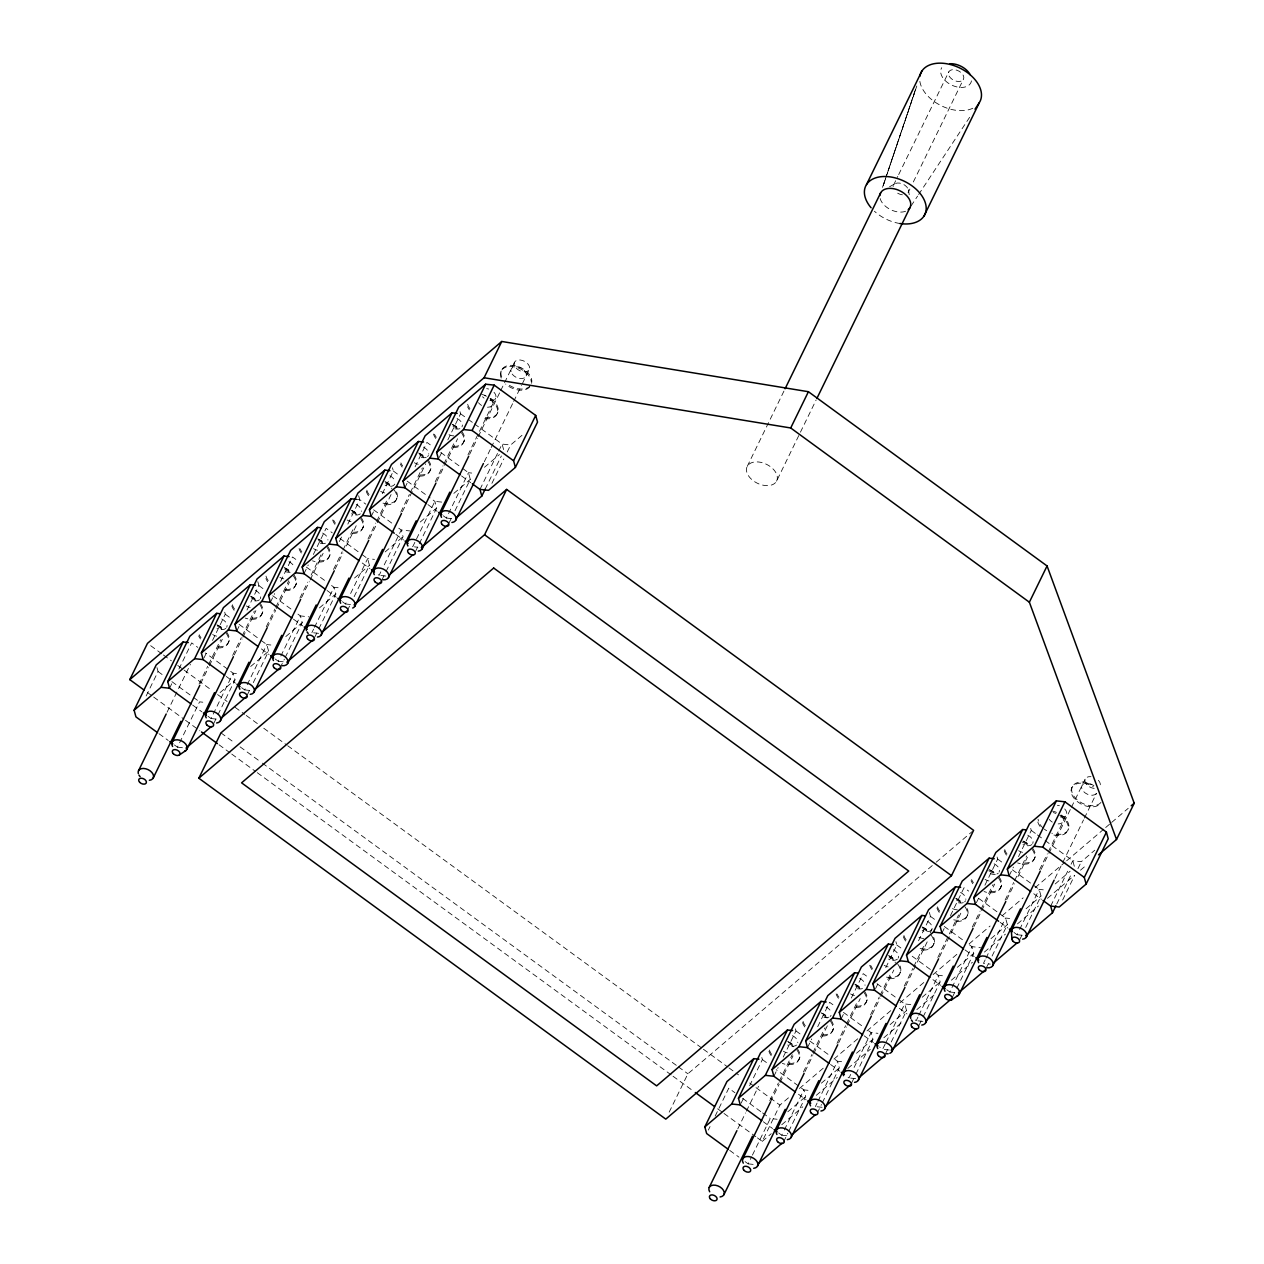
<?xml version="1.0" encoding="UTF-8"?>
<svg xmlns="http://www.w3.org/2000/svg" width="1264" height="1264" viewBox="0 0 1264 1264"><rect width="100%" height="100%" fill="white"/><g stroke="black" fill="none" stroke-linecap="round" stroke-linejoin="round"><path stroke-width="0.75" stroke-dasharray="5 3.75" d="M885.495 178.777L882.999 186.235L885.511 178.84M915.499 89.349L886.111 176.913L916.811 86.015M882.493 187.356L915.578 89.618M146.15 695.958L158.063 671.547L156.689 666.555M169.55 688.232L172.963 681.264M178.919 669.067L191.67 642.902L197.816 647.389M167.053 712.217L190.406 664.343M204.025 657.849L207.422 650.881M212.526 640.421L225.276 614.257L224.376 610.939M199.048 684.045L207.707 666.318M208.56 664.548L220.679 639.726M200.66 683.587L208.449 667.613M209.318 665.844L222.29 639.252M174.369 744.938L177.45 747.182L199.57 701.852L206.395 702.594M228.468 642.254L229.021 641.117M236.779 630.957L240.192 623.974M246.986 610.038L258.899 585.627L257.524 580.634M232.671 655.416L241.313 637.672M242.182 635.903L254.285 611.081M234.282 654.942L242.056 638.984M242.925 637.198L255.897 610.607M207.991 716.293L211.056 718.537L233.176 673.206L240.018 673.949M262.075 613.609L262.628 612.471M270.401 602.312L274.651 593.59M280.608 581.393L292.505 556.982L297.119 560.347M213.742 723.45L217.139 716.483M217.993 714.729L235.009 679.858L233.176 673.206L205.511 652.998M266.277 626.77L274.936 609.043M275.789 607.257L288.761 580.666M267.02 628.066L275.678 610.338M276.547 608.569L289.519 581.961M295.697 584.963L296.25 583.842M241.598 687.663L244.679 689.907L246.385 686.415M247.223 684.677L266.783 644.561L273.624 645.304M304.008 573.666L308.258 564.961M313.361 554.485L326.128 528.336L332.274 532.823M247.349 694.805L249.909 689.575M253.306 682.607L268.616 651.213L266.783 644.561L259.104 638.952M299.9 598.125L307.673 582.167M311.134 575.073L321.514 553.79M301.511 597.651L309.285 581.693M310.154 579.923L323.126 553.316M329.304 556.334L329.857 555.196M275.22 659.018L278.285 661.262L279.992 657.77M280.845 656.032L300.405 615.916L308.953 616.848M339.321 541.545L341.88 536.315M347.837 524.102L359.734 499.691L357.917 493.039M280.118 667.913L284.368 659.192M285.222 657.454L302.222 622.567L300.405 615.916L294.259 611.428M333.506 569.479L342.149 551.752M343.018 549.982L354.268 526.93M335.118 569.005L342.907 553.047M346.368 545.953L357.601 522.901M362.926 527.688L363.479 526.551M311.908 632.616L313.598 629.124M314.452 627.386L334.012 587.286L340.853 588.013M371.237 516.391L373.796 511.162M382.297 493.718L393.357 471.045L392.44 467.727M314.578 637.53L317.991 630.546M318.828 628.808L335.845 593.938L334.012 587.286L330.947 585.042M367.982 539.064L375.771 523.106M376.64 521.337L387.874 498.285M369.594 538.59L376.514 524.418M377.383 522.632L391.224 494.271M396.533 499.043L397.086 497.905M342.449 601.727L345.514 603.971L347.221 600.495M350.618 593.511L367.634 558.641L374.476 559.383M404.859 487.746L408.256 480.778M415.066 466.827L426.963 442.416L433.11 446.903M347.347 610.623L350.744 603.655M354.141 596.671L369.451 565.292L367.634 558.641L361.488 554.153M400.735 512.204L409.378 494.461M410.247 492.691L422.35 467.87M402.347 511.73L425.699 463.856M430.155 470.398L430.708 469.276M380.827 571.849L379.137 575.341L376.056 573.082M384.24 564.866L401.241 529.995L409.789 530.927M439.319 457.363L441.863 452.133M447.819 439.919L460.586 413.77L459.669 410.437M381.807 580.239L385.204 573.271M386.057 571.518L403.074 536.647L401.241 529.995L395.095 525.508M435.211 481.789L443 465.831M443.854 464.046L455.103 440.994M436.823 481.315L443.743 467.127M444.612 465.357L457.584 438.75M463.762 441.768L464.315 440.63M500.67 372.185L501.223 371.047M415.429 551.594L436.68 508.002L434.863 501.35L428.701 496.863M467.964 454.914L495.63 398.176M469.576 454.44L477.365 438.482M478.219 436.712L499.849 392.377M500.702 390.608L514.543 362.231M497.368 413.123L497.921 411.985M443.285 515.807L446.366 518.05L468.47 472.72L475.311 473.447M449.036 522.964L451.596 517.734M454.993 510.751L470.303 479.372L468.47 472.72L462.324 468.217M484.286 461.739L490.337 449.32M491.19 447.551L512.821 403.216M513.69 401.446L521.463 385.488M522.332 383.719L529.253 369.53A8.2 5.246 26 0 0 520.278 360.003A8.2 5.246 26 0 0 516.154 368.124A8.2 5.246 26 0 0 529.253 369.53M479.972 489.405L497.826 452.796M498.68 451.043L502.092 444.075L510.64 444.991L522.585 434.816M485.202 489.089L501.366 455.956M491.917 483.354L503.83 458.943M507.227 451.975L510.64 444.991M747.229 466.4L784.233 390.513M893.49 185.223L897.803 176.375M898.672 174.606L948.774 71.89M909.89 189.047L908.152 192.586A8.2 5.246 26 0 0 902.275 183.817A8.2 5.246 26 0 0 893.111 186.566M913.335 181.969L963.437 79.253A8.2 5.246 26 0 0 954.541 69.694A8.2 5.246 26 0 0 950.338 77.752A8.2 5.246 26 0 0 963.437 79.253M776.57 481.126A16.416 10.507 26 0 0 758.763 462.008A16.416 10.507 26 0 0 750.342 478.14A16.416 10.507 26 0 0 776.57 481.126L816.149 399.945M669.177 1112.162L687.885 1073.8L934.712 863.486M708.346 1130.063L710.052 1126.572M715.155 1116.112L728.759 1088.209L734.905 1092.712M741.115 1103.172L743.659 1097.942M749.615 1085.729L762.382 1059.58L761.465 1056.246M737.765 1128.894L745.539 1112.936M746.408 1111.167L758.511 1086.329M773.884 1076.264L778.134 1067.543M783.238 1057.083L795.988 1030.934L795.072 1027.6M769.76 1100.723L778.403 1082.995M779.272 1081.21L792.244 1054.618M770.503 1102.018L779.161 1084.291M780.014 1082.521L792.986 1055.914M799.18 1058.932L799.717 1057.794M745.081 1161.616L748.162 1163.86L751.559 1156.876M752.412 1155.138L770.266 1118.514L777.107 1119.256M807.491 1047.619L811.741 1038.913M817.697 1026.7L829.611 1002.289L835.757 1006.776M757.452 1137.884L762.239 1141.376L779.92 1105.099L790.427 1096.141M803.367 1072.077L812.025 1054.35M812.878 1052.58L824.997 1027.743M804.978 1071.603L812.768 1055.645M813.637 1053.876L827.478 1025.499M832.786 1030.286L833.339 1029.149M778.703 1132.971L781.768 1135.214L783.475 1131.722M784.328 1129.984L803.888 1089.884L810.73 1090.611M841.113 1018.989L844.51 1012.006M851.304 998.054L863.217 973.643L869.363 978.131M783.601 1141.866L787.851 1133.144M788.704 1131.406L805.705 1096.536L803.888 1089.884L776.207 1069.676M836.989 1043.432L845.632 1025.704M846.501 1023.935L857.735 1000.883M838.601 1042.958L846.39 1027M847.243 1025.23L860.215 998.639M815.391 1106.569L817.081 1103.077M817.934 1101.339L837.495 1061.239L844.336 1061.981M866.393 1001.641L866.946 1000.503M875.573 988.606L878.97 981.622M885.78 967.671L896.824 945.014L895.923 941.68M817.208 1113.221L821.458 1104.499M822.311 1102.761L839.328 1067.89L837.495 1061.239L831.349 1056.751M870.596 1014.802L879.254 997.059M880.107 995.289L890.488 974.007M872.207 1014.328L879.997 998.37M880.866 996.585L893.838 969.994M850.704 1074.447L848.997 1077.923L845.916 1075.68M854.101 1067.464L871.117 1032.593L877.943 1033.336M900.015 972.996L900.568 971.858M918.533 940.779L930.446 916.368L928.613 909.717M851.667 1082.837L855.08 1075.869M855.933 1074.116L872.934 1039.245L871.117 1032.593L864.955 1028.106M904.218 986.157L912.861 968.429M913.73 966.644L924.964 943.592M930.162 932.958L931.884 929.403A8.2 5.246 26 0 0 926.923 921.077M905.83 985.683L928.313 939.579M885.163 1044.064L882.604 1049.294L879.539 1047.05M886.017 1042.31L904.724 1003.948L911.565 1004.69M933.622 944.35L934.175 943.228M941.949 933.053L945.346 926.085M950.449 915.626L964.053 887.723L968.666 891.088M885.29 1054.192L887.834 1048.962M891.246 1041.994L906.557 1010.6L904.724 1003.948L898.578 999.461M937.825 957.512L958.586 914.962M939.436 957.038L961.92 910.933M917.933 1017.157L916.226 1020.648L913.145 1018.405M918.77 1015.419L938.33 975.302L945.172 976.045M967.244 915.721L967.797 914.583M976.408 902.67L978.968 897.44M984.909 885.242L997.675 859.078L996.759 855.76M918.896 1025.562L922.309 1018.579M923.147 1016.841L940.163 981.954L938.33 975.302L932.184 970.815M972.3 927.097L980.09 911.139M980.959 909.369L993.062 884.547M973.912 926.623L980.832 912.434M981.701 910.665L994.673 884.073M946.768 989.759L949.833 992.003L971.953 946.673L980.501 947.589M1000.851 887.075L1001.404 885.938M1009.178 875.778L1013.428 867.057M1018.531 856.597L1031.282 830.432L1030.365 827.114M952.519 996.917L955.916 989.933M956.769 988.195L973.77 953.325L971.953 946.673L965.807 942.186M1005.054 900.221L1013.696 882.493M1014.565 880.724L1026.668 855.902M1006.665 899.763L1014.455 883.805M1017.915 876.71L1027.427 857.197M985.146 959.882L983.455 963.358L990.297 964.1M985.999 958.128L1005.559 918.027L1012.401 918.77M1034.473 858.43L1035.026 857.292M1071.382 788.847L1071.935 787.725M986.125 968.271L988.685 963.042M992.082 956.058L1007.392 924.679L1005.559 918.027L977.894 897.819M1039.529 869.806L1047.319 853.848M1048.188 852.078L1066.342 814.838M1041.141 869.348L1048.061 855.159M1048.93 853.39L1070.545 809.055M1071.414 807.285L1085.255 778.908M1013.997 932.469L1017.062 934.728L1018.768 931.236M1019.621 929.482L1039.182 889.382L1046.023 890.125M1053.939 835.046A16.416 10.507 26 0 0 1068.08 829.784L1068.633 828.663M1019.748 939.626L1022.292 934.396M1025.704 927.428L1040.999 896.034L1039.182 889.382L1011.5 869.174M1054.982 878.401L1061.902 864.228M1062.771 862.443L1083.532 819.894M1084.386 818.124L1096.504 793.302M1050.684 906.083L1067.685 871.212M1071.098 864.228L1072.788 860.737L1081.336 861.669L1094.782 850.214M1056.751 904.013L1072.062 872.618M1062.629 900.031L1074.542 875.62M1077.939 868.637L1081.336 861.669M911.044 205.969L917.553 196.125M918.644 194.482L970.657 115.751M220.062 692.593L235.009 679.858M250.683 666.491L268.616 651.213M285.79 636.582L302.222 622.567M319.413 607.937L335.845 593.938M354.52 578.027L369.451 565.292M385.141 551.926L403.074 536.647M420.248 522.016L436.68 508.002M453.871 493.371L470.303 479.372M484.491 467.269L499.438 454.55M936.197 862.206L972.111 831.617M799.433 1088.478L823.464 1068.001M833.971 1059.058L857.987 1038.581M866.993 1030.903L891.009 1010.442M900.015 1002.763L924.047 982.302M933.053 974.623L957.069 954.162M969.077 943.924L990.091 926.022M1002.099 915.784L1023.129 897.882M1035.137 887.644L1065.157 862.064M1066.658 860.784L1104.183 828.805M1105.684 827.525L1110.187 823.686M1111.688 822.406L1128.215 808.328M787.788 1111.799L805.705 1096.536M821.395 1083.169L839.328 1067.89M856.502 1053.244L872.934 1039.245M890.125 1024.598L906.557 1010.6M922.23 997.233L940.163 981.954M957.338 967.323L973.77 953.325M990.96 938.678L1007.392 924.679M1026.068 908.769L1040.999 896.034M1055.203 883.947L1070.134 871.212M762.239 1141.376L771.245 1133.697M781.752 1124.739L802.766 1106.837M816.275 1095.319L837.289 1077.418M847.796 1068.459L870.327 1049.278M883.836 1037.76L903.349 1021.122M916.858 1009.62L936.371 992.983M951.381 980.2L972.411 962.283M984.419 952.061L1005.433 934.143M1017.441 923.905L1038.455 906.004M1047.461 898.325L1074.495 875.304M1080.499 870.185L1086.503 865.066M889.587 186.724L895.686 183.391M441.705 502.092L434.863 501.35L412.743 546.696L409.678 544.452M356.322 499.327L359.734 499.691L365.881 504.178M446.366 518.05L453.191 518.793M414.45 546.87L417.878 547.249M380.843 575.515L385.978 576.068M345.514 603.971L352.356 604.713M313.614 632.806L318.749 633.359M278.285 661.262L285.127 662.004M244.679 689.907L249.814 690.46M211.056 718.537L217.898 719.279M177.45 747.182L185.998 748.114M1017.062 934.728L1022.197 935.281M949.833 992.003L956.674 992.746M917.933 1020.838L923.068 1021.391M884.326 1049.468L889.445 1050.021M850.704 1078.113L855.839 1078.666M817.097 1106.758L822.216 1107.311M781.768 1135.214L788.61 1135.957M748.162 1163.86L753.281 1164.413M460.586 413.77L466.732 418.258M468.265 419.379L472.878 422.745M474.411 423.867L502.092 444.075L503.909 450.727M1031.282 830.432L1035.895 833.798M1037.428 834.935L1043.59 839.422M1045.123 840.544L1072.788 860.737L1074.621 867.388M440.804 452.512L460.791 467.095M997.675 859.078L1003.821 863.565M461.534 475.943L470.745 482.674M1033.762 893.727L1041.457 899.352M393.357 471.045L399.503 475.548M407.182 481.157L427.169 495.741M427.911 504.589L437.139 511.32M1000.156 922.372L1007.835 927.981M373.575 509.787L393.562 524.386M930.446 916.368L935.06 919.734M944.287 926.465L964.258 941.048M395.837 534.34L403.516 539.965M965.001 949.896L974.228 956.627M339.953 538.432L359.94 553.032M896.824 945.014L901.437 948.379M912.197 956.232L930.652 969.693M362.215 562.986L369.91 568.595M932.927 979.663L940.621 985.272M306.346 567.078L324.801 580.539M877.058 983.755L897.029 998.339M327.076 590.509L336.287 597.24M899.32 1008.293L906.999 1013.918M258.899 585.627L263.512 588.992M272.74 595.723L292.711 610.307M843.436 1012.385L863.423 1026.984M293.453 619.155L302.681 625.885M864.165 1035.816L873.392 1042.547M225.276 614.257L231.438 618.744M239.117 624.369L257.572 637.83M795.988 1030.934L802.134 1035.421M809.829 1041.03L829.816 1055.63M261.379 648.906L269.074 654.531M830.543 1064.462L839.77 1071.193M762.382 1059.58L768.528 1064.067M226.224 676.43L235.452 683.16M798.469 1094.229L806.163 1099.838M150.669 645.683L161.808 653.82M163.404 654.989L171.367 660.803M177.75 665.449L182.522 668.94M184.117 670.11L211.199 689.875M217.566 694.536L227.125 701.504M235.088 707.319L244.647 714.302M246.243 715.471L257.398 723.608M263.765 728.254L286.075 744.543M287.671 745.713L701.868 1048.109M703.463 1049.278L727.353 1066.721M728.949 1067.89L738.508 1074.858M749.663 1083.011L754.434 1086.487M756.03 1087.656L779.92 1105.099M158.063 671.547L162.661 674.913M171.888 681.644L191.875 696.243M193.408 697.365L199.57 701.852M742.6 1098.321L761.039 1111.783M762.587 1112.905L770.266 1118.514M192.618 705.075L201.845 711.806M763.33 1121.753L772.541 1128.483M220.947 732.883L233.698 742.189M240.065 746.85L260.779 761.971M262.375 763.14L676.73 1065.647M678.326 1066.816L687.885 1073.8M147.319 692.419L152.091 695.911M153.687 697.064L183.959 719.169M185.539 720.338L199.886 730.797M219.004 744.765L230.143 752.902M231.739 754.071L255.644 771.514M257.24 772.667L671.437 1075.079M673.017 1076.233L693.731 1091.353M717.636 1108.812L722.408 1112.288M724.003 1113.458L755.856 1136.715M158.995 733.72L168.223 740.451M729.707 1150.382L738.934 1157.129M908.389 189.758L909.274 194.988M972.806 108.246A32.832 21.014 26 0 1 938.615 104.343A32.832 21.014 26 0 1 919.671 78.194M971.463 80.864A16.416 10.507 26 0 1 952.361 85.415A16.416 10.507 26 0 1 941.727 67.703M905.561 211.278A16.416 10.507 26 0 1 880.155 198.527M902.385 194.782A8.2 5.246 26 0 1 896.571 192.46M899.857 223.507A32.832 21.014 26 0 1 874.404 211.214M530.248 385.757A16.416 10.507 26 0 1 507.243 383.798M501.745 376.956A16.416 10.507 26 0 1 515.364 365.802A16.416 10.507 26 0 1 531.544 383.34M529.695 386.895A16.416 10.507 26 0 1 505.647 384.051M501.192 378.078A16.416 10.507 26 0 1 512.805 366.592A16.416 10.507 26 0 1 531.243 381.633M490.78 398.397A16.416 10.507 26 0 1 497.779 412.427A16.416 10.507 26 0 1 483.78 417.246M469.924 408.667A16.416 10.507 26 0 1 467.348 402.537M481.742 394.431A16.416 10.507 26 0 1 485.771 395.679M490.069 398.444A8.2 5.246 26 0 1 487.462 407.245M481.568 405.412A8.2 5.246 26 0 1 478.55 402.726M484.475 395.6A8.2 5.246 26 0 1 486.482 396.232M490.227 399.535A16.416 10.507 26 0 1 497.226 413.549A16.416 10.507 26 0 1 483.243 418.368M469.371 409.805A16.416 10.507 26 0 1 467.585 406.724M461.992 431.64A16.416 10.507 26 0 1 450.174 445.876M436.317 437.312A16.416 10.507 26 0 1 434.516 434.231M452.164 424.325A16.416 10.507 26 0 1 459.338 428.765M453.855 435.875A8.2 5.246 26 0 1 447.946 434.058M452.875 424.862A8.2 5.246 26 0 1 458.674 430.076M461.439 432.778A16.416 10.507 26 0 1 449.621 447.014M435.764 438.45A16.416 10.507 26 0 1 433.173 432.304M452.907 426.031A16.416 10.507 26 0 1 458.785 429.886M428.385 460.286A16.416 10.507 26 0 1 416.567 474.521M402.695 465.958A16.416 10.507 26 0 1 400.909 462.877M418.542 452.97A16.416 10.507 26 0 1 425.731 457.394M418.258 464.283A8.2 5.246 26 0 1 414.339 462.703M419.253 453.507A8.2 5.246 26 0 1 425.067 458.706M427.832 461.423A16.416 10.507 26 0 1 416.014 475.659M402.142 467.095A16.416 10.507 26 0 1 400.356 464.014M419.3 454.677A16.416 10.507 26 0 1 425.178 458.532M396.564 492.012A16.416 10.507 26 0 1 380.243 502.408M369.088 494.603A16.416 10.507 26 0 1 366.513 488.457M384.935 481.6A16.416 10.507 26 0 1 392.109 486.04M384.651 492.928A8.2 5.246 26 0 1 380.717 491.333M385.646 482.153A8.2 5.246 26 0 1 391.856 488.884M394.226 490.069A16.416 10.507 26 0 1 382.392 504.304M368.535 495.725A16.416 10.507 26 0 1 365.96 489.595M385.694 483.306A16.416 10.507 26 0 1 391.556 487.177M361.156 517.576A16.416 10.507 26 0 1 349.338 531.812M335.466 523.233A16.416 10.507 26 0 1 333.68 520.168M351.313 510.245A16.416 10.507 26 0 1 358.502 514.685M351.029 521.574A8.2 5.246 26 0 1 347.11 519.978M352.024 510.798A8.2 5.246 26 0 1 357.838 515.996M360.603 518.698A16.416 10.507 26 0 1 348.785 532.934M334.913 524.37A16.416 10.507 26 0 1 332.337 518.224M352.071 511.952A16.416 10.507 26 0 1 357.949 515.823M327.55 546.206A16.416 10.507 26 0 1 315.716 560.442M301.859 551.878A16.416 10.507 26 0 1 300.074 548.797M317.706 538.891A16.416 10.507 26 0 1 324.88 543.33M317.422 550.219A8.2 5.246 26 0 1 313.504 548.623M318.417 539.428A8.2 5.246 26 0 1 324.232 544.642M326.997 547.344A16.416 10.507 26 0 1 327.36 559.431A16.416 10.507 26 0 1 312.477 560.837M301.306 553.016A16.416 10.507 26 0 1 298.731 546.87M318.465 540.597A16.416 10.507 26 0 1 324.327 544.452M293.927 574.851A16.416 10.507 26 0 1 282.109 589.087M268.237 580.524A16.416 10.507 26 0 1 265.661 574.377M284.1 567.536A16.416 10.507 26 0 1 291.273 571.96M283.8 578.849A8.2 5.246 26 0 1 279.881 577.269M284.795 568.073A8.2 5.246 26 0 1 290.609 573.271M293.374 575.989A16.416 10.507 26 0 1 281.556 590.225M267.684 581.661A16.416 10.507 26 0 1 265.898 578.58M284.842 569.242A16.416 10.507 26 0 1 290.72 573.098M260.321 603.497A16.416 10.507 26 0 1 248.487 617.733M234.63 609.169A16.416 10.507 26 0 1 232.055 603.023M250.477 596.181A16.416 10.507 26 0 1 257.651 600.605M250.193 607.494A8.2 5.246 26 0 1 246.275 605.914M251.188 596.719A8.2 5.246 26 0 1 257.003 601.917M259.768 604.634A16.416 10.507 26 0 1 260.131 616.721A16.416 10.507 26 0 1 245.248 618.112M234.077 610.307A16.416 10.507 26 0 1 231.502 604.16M251.236 597.888A16.416 10.507 26 0 1 257.098 601.743M226.698 632.142A16.416 10.507 26 0 1 214.88 646.378M201.008 637.814A16.416 10.507 26 0 1 199.222 634.733M216.871 624.811A16.416 10.507 26 0 1 224.044 629.251M216.586 636.14A8.2 5.246 26 0 1 212.652 634.544M217.566 625.364A8.2 5.246 26 0 1 223.38 630.562M226.145 633.264A16.416 10.507 26 0 1 214.327 647.516M200.455 638.936A16.416 10.507 26 0 1 198.669 635.855M217.613 626.517A16.416 10.507 26 0 1 223.491 630.388M797.41 1048.804A16.416 10.507 26 0 1 785.592 1063.04M771.719 1054.476A16.416 10.507 26 0 1 769.144 1048.33M787.567 1041.489A16.416 10.507 26 0 1 794.756 1045.928M787.282 1052.817A8.2 5.246 26 0 1 783.364 1051.221M788.278 1042.026A8.2 5.246 26 0 1 794.092 1047.24A16.416 10.507 26 0 0 787.014 1042.626M796.857 1049.942A16.416 10.507 26 0 1 797.236 1062.029A16.416 10.507 26 0 1 782.337 1063.435M771.166 1055.614A16.416 10.507 26 0 1 768.591 1049.468M831.017 1020.159A16.416 10.507 26 0 1 819.198 1034.41M805.326 1025.831A16.416 10.507 26 0 1 802.751 1019.685M821.189 1012.843A16.416 10.507 26 0 1 828.362 1017.283M821.9 1013.396A8.2 5.246 26 0 1 827.699 1018.594A16.416 10.507 26 0 0 821.932 1014.55M830.464 1021.296A16.416 10.507 26 0 1 818.645 1035.532M804.773 1026.968A16.416 10.507 26 0 1 802.198 1020.822M864.639 991.529A16.416 10.507 26 0 1 852.805 1005.765M838.948 997.201A16.416 10.507 26 0 1 837.163 994.12M854.796 984.198A16.416 10.507 26 0 1 861.969 988.638M854.511 995.526A8.2 5.246 26 0 1 850.593 993.931M855.507 984.751A8.2 5.246 26 0 1 861.321 989.949M864.086 992.651A16.416 10.507 26 0 1 852.252 1006.902M838.395 998.323A16.416 10.507 26 0 1 835.82 992.177M855.554 985.904A16.416 10.507 26 0 1 861.416 989.775M900.031 965.965A16.416 10.507 26 0 1 886.427 977.119M872.555 968.556A16.416 10.507 26 0 1 870.77 965.475M888.418 955.568A16.416 10.507 26 0 1 895.591 959.992M888.134 966.881A8.2 5.246 26 0 1 884.2 965.301M889.113 956.105A8.2 5.246 26 0 1 895.323 962.836M897.693 964.021A16.416 10.507 26 0 1 885.874 978.257M872.002 969.693A16.416 10.507 26 0 1 869.427 963.547M889.161 957.275A16.416 10.507 26 0 1 895.038 961.13M933.654 937.319A16.416 10.507 26 0 1 920.034 948.474M906.177 939.91A16.416 10.507 26 0 1 903.602 933.764M922.025 926.923A16.416 10.507 26 0 1 929.198 931.347M923.715 938.473A8.2 5.246 26 0 1 917.822 936.656M922.736 927.46A8.2 5.246 26 0 1 928.55 932.658M931.315 935.376A16.416 10.507 26 0 1 919.481 949.612M905.624 941.048A16.416 10.507 26 0 1 903.049 934.902M922.783 928.629A16.416 10.507 26 0 1 928.645 932.484M967.26 908.674A16.416 10.507 26 0 1 953.656 919.829M939.784 911.265A16.416 10.507 26 0 1 937.209 905.119M955.647 898.277A16.416 10.507 26 0 1 962.82 902.717M957.338 909.827A8.2 5.246 26 0 1 951.429 908.01M956.342 898.815A8.2 5.246 26 0 1 962.157 904.029M964.922 906.73A16.416 10.507 26 0 1 953.103 920.966M939.231 912.403A16.416 10.507 26 0 1 936.656 906.256M956.39 899.984A16.416 10.507 26 0 1 962.267 903.839M999.097 876.963A16.416 10.507 26 0 1 987.263 891.199M973.406 882.62A16.416 10.507 26 0 1 971.621 879.554M989.254 869.632A16.416 10.507 26 0 1 996.427 874.072M988.969 880.961A8.2 5.246 26 0 1 985.051 879.365M989.965 870.185A8.2 5.246 26 0 1 995.779 875.383M998.544 878.085A16.416 10.507 26 0 1 998.908 890.172A16.416 10.507 26 0 1 984.024 891.578M972.853 883.757A16.416 10.507 26 0 1 971.068 880.676M988.701 870.77A16.416 10.507 26 0 1 995.874 875.209M1032.704 848.318A16.416 10.507 26 0 1 1020.885 862.554M1007.013 853.99A16.416 10.507 26 0 1 1004.438 847.844M1022.86 840.987A16.416 10.507 26 0 1 1030.049 845.426M1022.576 852.315A8.2 5.246 26 0 1 1018.658 850.719M1023.571 841.54A8.2 5.246 26 0 1 1029.386 846.738M1032.151 849.455A16.416 10.507 26 0 1 1032.53 861.542A16.416 10.507 26 0 1 1017.631 862.933M1006.46 855.112A16.416 10.507 26 0 1 1003.885 848.981M1022.307 842.124A16.416 10.507 26 0 1 1029.496 846.564M1061.476 815.059A16.416 10.507 26 0 1 1068.112 829.927A16.416 10.507 26 0 1 1051.79 833.166M1046.639 830.732A16.416 10.507 26 0 1 1044.348 829.121M1043.29 828.236A16.416 10.507 26 0 1 1038.06 819.198M1052.454 811.109A16.416 10.507 26 0 1 1056.483 812.357M1060.78 815.106A8.2 5.246 26 0 1 1058.173 823.907M1052.28 822.09A8.2 5.246 26 0 1 1049.262 819.388M1059.753 815.422A16.416 10.507 26 0 1 1068.08 829.784M1040.082 826.482A16.416 10.507 26 0 1 1037.507 820.336M1053.244 812.578A16.416 10.507 26 0 1 1055.93 813.479M1100.96 802.435A16.416 10.507 26 0 1 1080.262 802.087A16.416 10.507 26 0 1 1073.231 785.307A16.416 10.507 26 0 1 1093.913 785.639M1096.236 793.618A8.2 5.246 26 0 1 1085.302 793.049A8.2 5.246 26 0 1 1083.058 784.407A8.2 5.246 26 0 1 1094.387 786.477M1098.163 805.405A16.416 10.507 26 0 1 1077.402 801.613A16.416 10.507 26 0 1 1073.326 785.75A16.416 10.507 26 0 1 1093.36 786.777M1031.866 844.573A8.2 5.246 26 0 1 1023.003 844.526M1027.758 835.156A8.2 5.246 26 0 1 1032.735 843.483M931.884 929.403A8.2 5.246 26 0 1 922.151 930.446M897.408 959.139A8.2 5.246 26 0 1 888.545 959.092M893.3 949.722A8.2 5.246 26 0 1 898.277 958.049M1094.213 788.436A8.2 5.246 26 0 1 1085.049 781.737A8.2 5.246 26 0 1 1090.99 776.681M1098.337 780.315A8.2 5.246 26 0 1 1099.964 786.208M862.49 988.543A8.2 5.246 26 0 1 854.922 987.737M859.694 978.368A8.2 5.246 26 0 1 865.034 985.351M831.048 1015.34A8.2 5.246 26 0 1 830.179 1016.43M828.868 1017.188A8.2 5.246 26 0 1 821.316 1016.367M826.071 1007.013A8.2 5.246 26 0 1 831.254 1012.511M998.244 873.219A8.2 5.246 26 0 1 996.948 873.977M995.274 874.372A8.2 5.246 26 0 1 989.38 873.171M994.152 863.802A8.2 5.246 26 0 1 999.113 872.128M796.573 1045.059A8.2 5.246 26 0 1 787.709 1045.012M792.465 1035.643A8.2 5.246 26 0 1 797.805 1042.642M1064.73 808.96A8.2 5.246 26 0 1 1060.607 817.081M1057.383 805.31A8.2 5.246 26 0 1 1059.39 805.721M965.506 900.774A8.2 5.246 26 0 1 964.637 901.864M963.326 902.622A8.2 5.246 26 0 1 955.774 901.801M960.529 892.431A8.2 5.246 26 0 1 965.87 899.431M459.843 428.67A8.2 5.246 26 0 1 452.291 427.848M457.047 418.479A8.2 5.246 26 0 1 462.024 426.821M360.319 513.832A8.2 5.246 26 0 1 351.455 513.784M356.211 504.415A8.2 5.246 26 0 1 361.551 511.399M325.401 543.236A8.2 5.246 26 0 1 317.833 542.414M322.604 533.045A8.2 5.246 26 0 1 327.929 540.044M290.12 572.276A8.2 5.246 26 0 1 284.226 571.059M288.982 561.69A8.2 5.246 26 0 1 294.164 567.188M259.468 599.752A8.2 5.246 26 0 1 252.595 600.495M255.375 590.335A8.2 5.246 26 0 1 260.337 598.662M428.417 455.451A8.2 5.246 26 0 1 427.548 456.541M426.237 457.315A8.2 5.246 26 0 1 418.684 456.494M423.44 447.124A8.2 5.246 26 0 1 428.78 454.124M225.861 628.398A8.2 5.246 26 0 1 216.997 628.35M221.753 618.981A8.2 5.246 26 0 1 226.73 627.307M494.019 392.298A8.2 5.246 26 0 1 489.895 400.404M484.08 398.113A8.2 5.246 26 0 1 482.548 396.754M486.672 388.648A8.2 5.246 26 0 1 488.678 389.059M394.795 484.096A8.2 5.246 26 0 1 385.062 485.139M389.818 475.77A8.2 5.246 26 0 1 395 481.268M512.173 374.081A8.2 5.246 26 0 0 525.524 376.941A8.2 5.246 26 0 0 518.082 366.955A8.2 5.246 26 0 0 512.173 374.081"/><path stroke-width="1.5" d="M144.128 690.097L129.781 679.621L147.477 643.36L501.761 341.47L808.407 391.714L1047.066 565.956L1134.219 803.225L1116.523 839.486L1098.511 854.843M157.463 732.599L135.943 716.878L134.11 710.226L156.23 664.896L183.122 641.986L188.257 642.539M134.11 710.226L161.002 687.316L183.122 641.986M191.085 703.953L169.55 688.232L167.733 681.58L189.837 636.25L216.729 613.34L220.157 613.704M138.519 770.74L166.184 714.002M167.733 681.58L194.624 658.67L216.729 613.34M224.692 675.308L203.172 659.603L201.339 652.951L223.459 607.605L250.351 584.695L255.47 585.248M153.213 778.024L180.894 721.286M172.125 742.094L199.807 685.357M201.339 652.951L228.231 630.025L250.351 584.695M258.314 646.662L236.779 630.957L234.962 624.305L257.066 578.959L283.958 556.049L289.093 556.602M186.835 749.394L214.501 692.64M205.732 713.449L233.413 656.711M234.962 624.305L261.853 601.395L283.958 556.049M291.921 618.033L270.401 602.312L268.568 595.66L290.688 550.33L317.58 527.404L320.993 527.783M220.442 720.749L248.976 662.225M239.354 684.804L267.02 628.066M268.568 595.66L295.46 572.75L317.58 527.404M198.827 778.213L220.947 732.883L506.659 489.421L973.596 830.337L951.492 875.668L665.78 1119.13L198.827 778.213L484.554 534.767L506.659 489.421M325.527 589.387L304.008 573.666L302.191 567.015L324.295 521.684L351.187 498.774L356.322 499.327M254.064 692.103L281.73 635.365M272.961 656.174L300.642 599.42M302.191 567.015L329.082 544.105L351.187 498.774M359.15 560.742L337.63 545.037L335.797 538.385L357.917 493.039L384.809 470.129L389.928 470.682M287.671 663.458L316.205 604.95M306.583 627.529L334.249 570.791M335.797 538.385L362.689 515.459L384.809 470.129M394.305 533.218L371.237 516.391L369.42 509.74L391.524 464.394L418.416 441.484L423.551 442.037M321.277 634.828L348.959 578.075M340.19 598.883L368.74 540.376M369.42 509.74L396.311 486.83L418.416 441.484M426.379 503.467L404.859 487.746L403.026 481.094L425.146 435.764L452.022 412.838L457.157 413.391M354.9 606.183L382.565 549.429M373.812 570.238L401.478 513.5M403.026 481.094L429.918 458.184L452.022 412.838M459.985 474.822L438.466 459.101L436.633 452.449L458.753 407.119L485.645 384.209L494.192 385.125L535.699 415.429L537.532 422.081L515.412 467.411L488.52 490.337L479.972 489.405L472.294 483.796M129.781 679.621L484.08 377.746L501.761 341.47M388.506 577.537L416.188 520.8M407.419 541.608L435.954 483.085M436.633 452.449L463.525 429.539L485.645 384.209M463.525 429.539L472.088 430.455L494.192 385.125M422.129 548.892L449.794 492.154M441.041 512.963L468.707 456.225M455.735 520.247L483.417 463.509M456.399 517.703L481.805 496.057L485.202 489.089M515.412 467.411L513.579 460.76L535.699 415.429M866.535 184.512L921.819 71.163M785.086 388.759L880.629 192.886M484.08 377.746L790.711 427.975L808.407 391.714M817.018 398.176L909.969 207.596M924.047 215.97L979.331 102.637A32.832 21.014 26 0 0 958.065 67.213A32.832 21.014 26 0 0 919.86 76.314M728.175 1149.26L706.655 1133.555L704.822 1126.903L726.942 1081.557L753.834 1058.647L758.953 1059.2M704.822 1126.903L731.714 1103.993L753.834 1058.647M761.781 1120.631L740.262 1104.91L738.445 1098.258L760.549 1052.928L787.44 1030.002L792.575 1030.555M709.215 1187.402L736.896 1130.664M738.445 1098.258L765.32 1075.348L787.44 1030.002M795.404 1091.985L773.884 1076.264L772.051 1069.613L794.155 1024.282L821.047 1001.372L826.182 1001.925M723.924 1194.701L752.459 1136.178M742.837 1158.772L770.503 1102.018M772.051 1069.613L798.943 1046.703L821.047 1001.372M829.01 1063.34L807.491 1047.619L805.658 1040.967L827.778 995.637L854.669 972.727L858.082 973.09M1116.523 839.486L1029.37 602.217L1047.066 565.956M757.531 1166.056L785.213 1109.318M776.444 1130.127L804.125 1073.373M805.658 1040.967L832.549 1018.057L854.669 972.727M862.633 1034.695L841.113 1018.989L839.28 1012.338L861.384 966.992L888.276 944.082L893.411 944.635M791.153 1137.41L818.819 1080.673M810.066 1101.481L837.732 1044.743M839.28 1012.338L866.172 989.412L888.276 944.082M896.239 1006.049L874.72 990.344L872.887 983.692L895.007 938.346L921.898 915.436L925.311 915.815M824.76 1108.781L852.442 1052.027M843.673 1072.836L871.354 1016.098M872.887 983.692L899.778 960.782L921.898 915.436M929.862 977.42L908.326 961.699L906.509 955.047L928.613 909.717L955.505 886.791L960.64 887.36M858.382 1080.135L886.048 1023.398M877.279 1044.19L904.961 987.453M906.509 955.047L933.401 932.137L955.505 886.791M963.468 948.774L941.949 933.053L940.116 926.401L962.236 881.071L989.127 858.161L994.247 858.714M891.989 1051.49L919.671 994.752M910.902 1015.561L938.583 958.807M940.116 926.401L967.007 903.491L989.127 858.161M998.623 921.251L975.555 904.424L973.738 897.772L995.842 852.426L1022.734 829.516L1026.163 829.879M925.611 1022.845L953.277 966.107M944.508 986.915L973.059 928.392M973.738 897.772L1000.63 874.846L1022.734 829.516M1030.697 891.483L1009.178 875.778L1007.345 869.126L1029.465 823.78L1056.356 800.87L1064.904 801.803L1106.411 832.107L1108.228 838.759L1086.124 884.089L1059.232 906.999L1050.684 906.083L1042.99 900.474M959.218 994.215L986.9 937.461M978.131 958.27L1005.796 901.532M1007.345 869.126L1034.236 846.216L1056.356 800.87M1034.236 846.216L1042.784 847.133L1064.904 801.803M992.825 965.57L1020.506 908.816M1011.737 929.625L1040.288 871.117M1026.447 936.924L1054.113 880.186M1025.61 935.644L1052.501 912.734L1055.914 905.751M1086.124 884.089L1084.291 877.437L1106.411 832.107M975.002 109.194L979.331 102.637M185.998 748.114L211.404 726.468M221.105 718.189L246.512 696.559M254.728 689.559L280.118 667.913M286.833 662.178L313.725 639.268M321.941 632.269L347.347 610.623M354.062 604.903L380.954 581.993M390.671 573.714L413.075 554.612M421.291 547.612L448.183 524.702M1131.217 805.768L1134.219 803.225M758.195 1163.512L782.1 1143.146M791.817 1134.867L815.722 1114.5M825.424 1106.221L850.83 1084.575M859.046 1077.576L884.437 1055.946M891.167 1050.21L916.558 1028.564M926.275 1020.301L951.666 998.655M958.381 992.935L985.272 970.009M993.488 963.01L1017.394 942.644M179.409 754.908L185.966 750.484M951.792 999.729L958.349 995.289M429.918 458.184L438.466 459.101M396.311 486.83L404.859 487.746M362.689 515.459L371.237 516.391M329.082 544.105L337.63 545.037M295.46 572.75L304.008 573.666M261.853 601.395L270.401 602.312M228.231 630.025L236.779 630.957M194.624 658.67L203.172 659.603M161.002 687.316L169.55 688.232M1000.63 874.846L1009.178 875.778M967.007 903.491L975.555 904.424M933.401 932.137L941.949 933.053M899.778 960.782L908.326 961.699M866.172 989.412L874.72 990.344M832.549 1018.057L841.113 1018.989M798.943 1046.703L807.491 1047.619M765.32 1075.348L773.884 1076.264M731.714 1103.993L740.262 1104.91M790.711 427.975L1029.37 602.217M472.088 430.455L513.579 460.76M1042.784 847.133L1084.291 877.437M484.554 534.767L951.492 875.668M438.671 512.441L441.752 514.685M1009.383 929.103L1012.448 931.347M405.065 541.087L408.13 543.33M975.761 957.749L978.842 959.992M371.442 569.716L374.523 571.96M942.154 986.394L945.219 988.638M337.836 598.362L340.901 600.605M304.213 627.007L307.294 629.251M874.925 1043.669L878.006 1045.928M270.607 655.653L273.672 657.896M841.318 1072.314L844.384 1074.558M236.984 684.282L240.065 686.542M807.696 1100.96L810.777 1103.203M203.378 712.928L206.459 715.171M774.089 1129.605L777.155 1131.849M201.482 731.967L217.408 743.595M695.326 1092.523L714.444 1106.474M169.771 741.573L172.836 743.817M1050.684 906.083L1052.501 912.734M479.972 489.405L481.805 496.057M1011.374 930.968L1011.911 938.915M949.943 63.721A16.416 10.507 26 0 1 970.278 74.845M879.87 195.541A16.416 10.507 26 0 1 900.158 190.927A16.416 10.507 26 0 1 908.2 209.761M871.101 207.786A32.832 21.014 26 0 1 880.566 176.755A32.832 21.014 26 0 1 924.616 200.865A32.832 21.014 26 0 1 899.857 223.507M944.982 991.292A8.2 5.246 26 0 1 947.763 984.751A8.2 5.246 26 0 1 958.033 988.811A8.2 5.246 26 0 1 957.038 996.064M843.467 1075.664A8.2 5.246 26 0 1 848.76 1070.561A8.2 5.246 26 0 1 858.193 1076.264A8.2 5.246 26 0 1 854.543 1082.379M810.524 1105.858A8.2 5.246 26 0 1 813.89 1099.238A8.2 5.246 26 0 1 824.286 1104.388A8.2 5.246 26 0 1 820.921 1111.024M1011.532 932.453A8.2 5.246 26 0 1 1016.825 927.349A8.2 5.246 26 0 1 1026.257 933.053A8.2 5.246 26 0 1 1022.608 939.168M776.918 1134.503A8.2 5.246 26 0 1 780.283 1127.883A8.2 5.246 26 0 1 790.679 1133.034A8.2 5.246 26 0 1 787.314 1139.654M743.295 1163.149A8.2 5.246 26 0 1 746.661 1156.528A8.2 5.246 26 0 1 757.073 1161.679A8.2 5.246 26 0 1 753.692 1168.299M910.696 1018.389A8.2 5.246 26 0 1 915.989 1013.27A8.2 5.246 26 0 1 925.406 1018.989A8.2 5.246 26 0 1 921.772 1025.088M912.513 1021.438A8.2 5.246 26 0 1 911.376 1019.937M709.689 1191.794A8.2 5.246 26 0 1 713.054 1185.158A8.2 5.246 26 0 1 723.45 1190.325A8.2 5.246 26 0 1 720.085 1196.945M978.605 962.647A8.2 5.246 26 0 1 982.57 955.979A8.2 5.246 26 0 1 992.872 962.22A8.2 5.246 26 0 1 987.089 967.797M877.753 1048.583A8.2 5.246 26 0 1 880.534 1042.042A8.2 5.246 26 0 1 890.804 1046.102A8.2 5.246 26 0 1 889.809 1053.339M888.15 1053.734A8.2 5.246 26 0 1 886.254 1053.718M374.27 574.63A8.2 5.246 26 0 1 378.252 567.963A8.2 5.246 26 0 1 388.554 574.188A8.2 5.246 26 0 1 382.771 579.765M273.435 660.551A8.2 5.246 26 0 1 277.416 653.883A8.2 5.246 26 0 1 287.702 660.124A8.2 5.246 26 0 1 281.935 665.701M239.828 689.196A8.2 5.246 26 0 1 243.194 682.56A8.2 5.246 26 0 1 253.59 687.727A8.2 5.246 26 0 1 250.225 694.347M441.499 517.339A8.2 5.246 26 0 1 444.865 510.719A8.2 5.246 26 0 1 455.261 515.87A8.2 5.246 26 0 1 451.896 522.49M206.206 717.826A8.2 5.246 26 0 1 209.571 711.205A8.2 5.246 26 0 1 219.968 716.372A8.2 5.246 26 0 1 216.602 722.992M172.599 746.471A8.2 5.246 26 0 1 175.38 739.93A8.2 5.246 26 0 1 185.65 743.99A8.2 5.246 26 0 1 184.655 751.243M340.664 603.26A8.2 5.246 26 0 1 343.445 596.734A8.2 5.246 26 0 1 353.715 600.795A8.2 5.246 26 0 1 352.719 608.031M138.313 773.568A8.2 5.246 26 0 1 143.59 768.449A8.2 5.246 26 0 1 153.023 774.168A8.2 5.246 26 0 1 149.373 780.267M140.13 776.617A8.2 5.246 26 0 1 138.977 775.116M407.893 545.985A8.2 5.246 26 0 1 411.258 539.365A8.2 5.246 26 0 1 421.655 544.515A8.2 5.246 26 0 1 418.289 551.136M306.378 630.357A8.2 5.246 26 0 1 311.671 625.253A8.2 5.246 26 0 1 321.088 630.957A8.2 5.246 26 0 1 317.454 637.072M308.195 633.406A8.2 5.246 26 0 1 307.057 631.905M493.687 568.026L241.582 782.843L656.632 1085.871L908.737 871.054L493.687 568.026M945.677 998.481A4.108 2.623 26 0 0 952.219 999.192A4.108 2.623 26 0 0 947.747 994.42A4.108 2.623 26 0 0 945.677 998.481M844.842 1084.401A4.108 2.623 26 0 0 851.383 1085.112A4.108 2.623 26 0 0 846.896 1080.341A4.108 2.623 26 0 0 844.842 1084.401M811.219 1113.047A4.108 2.623 26 0 0 817.776 1113.758A4.108 2.623 26 0 0 813.289 1108.986A4.108 2.623 26 0 0 811.219 1113.047M1012.906 941.19A4.108 2.623 26 0 0 1019.448 941.901A4.108 2.623 26 0 0 1014.976 937.145A4.108 2.623 26 0 0 1012.906 941.19M777.613 1141.692A4.108 2.623 26 0 0 784.154 1142.387A4.108 2.623 26 0 0 779.667 1137.632A4.108 2.623 26 0 0 777.613 1141.692M743.99 1170.322A4.108 2.623 26 0 0 750.547 1171.033A4.108 2.623 26 0 0 746.06 1166.277A4.108 2.623 26 0 0 743.99 1170.322M912.071 1027.126A4.108 2.623 26 0 0 918.612 1027.822A4.108 2.623 26 0 0 914.125 1023.066A4.108 2.623 26 0 0 912.071 1027.126M710.384 1198.967A4.108 2.623 26 0 0 716.925 1199.678A4.108 2.623 26 0 0 712.438 1194.922A4.108 2.623 26 0 0 710.384 1198.967M979.3 969.836A4.108 2.623 26 0 0 985.841 970.547A4.108 2.623 26 0 0 981.354 965.775A4.108 2.623 26 0 0 979.3 969.836M878.448 1055.756A4.108 2.623 26 0 0 884.99 1056.467A4.108 2.623 26 0 0 880.518 1051.711A4.108 2.623 26 0 0 878.448 1055.756M374.981 581.803A4.108 2.623 26 0 0 381.523 582.514A4.108 2.623 26 0 0 377.035 577.759A4.108 2.623 26 0 0 374.981 581.803M274.13 667.74A4.108 2.623 26 0 0 280.671 668.435A4.108 2.623 26 0 0 276.2 663.679A4.108 2.623 26 0 0 274.13 667.74M240.523 696.369A4.108 2.623 26 0 0 247.065 697.08A4.108 2.623 26 0 0 242.577 692.324A4.108 2.623 26 0 0 240.523 696.369M442.195 524.528A4.108 2.623 26 0 0 448.752 525.224A4.108 2.623 26 0 0 444.264 520.468A4.108 2.623 26 0 0 442.195 524.528M206.901 725.015A4.108 2.623 26 0 0 213.442 725.726A4.108 2.623 26 0 0 208.971 720.954A4.108 2.623 26 0 0 206.901 725.015M173.294 753.66A4.108 2.623 26 0 0 179.836 754.371A4.108 2.623 26 0 0 175.348 749.599A4.108 2.623 26 0 0 173.294 753.66M341.359 610.449A4.108 2.623 26 0 0 347.9 611.16A4.108 2.623 26 0 0 343.429 606.388A4.108 2.623 26 0 0 341.359 610.449M139.672 782.305A4.108 2.623 26 0 0 146.229 783.001A4.108 2.623 26 0 0 141.742 778.245A4.108 2.623 26 0 0 139.672 782.305M408.588 553.158A4.108 2.623 26 0 0 415.129 553.869A4.108 2.623 26 0 0 410.642 549.113A4.108 2.623 26 0 0 408.588 553.158M307.752 639.094A4.108 2.623 26 0 0 314.294 639.805A4.108 2.623 26 0 0 309.806 635.034A4.108 2.623 26 0 0 307.752 639.094"/></g></svg>
